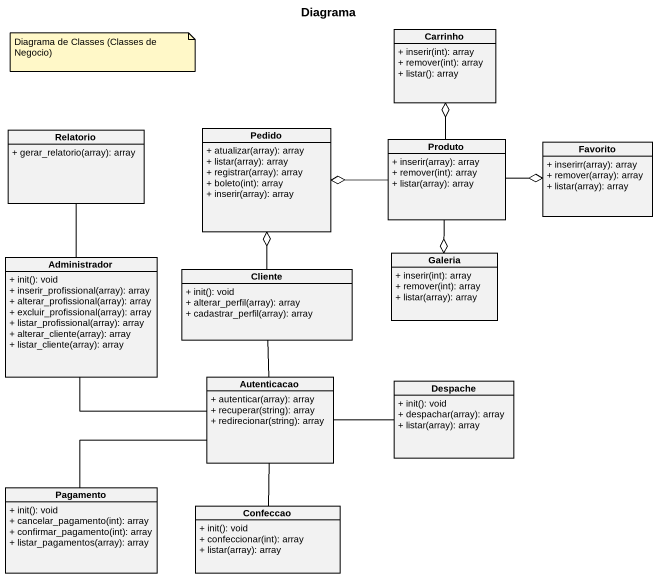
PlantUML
@startuml
title Diagrama
hide circle
hide empty members
skinparam classAttributeIconSize 0
class Carrinho {
  + inserir(int): array
  + remover(int): array
  + listar(): array
}
class Relatorio {
  + gerar_relatorio(array): array
}
class Pedido {
  + atualizar(array): array
  + listar(array): array
  + registrar(array): array
  + boleto(int): array
  + inserir(array): array
}
class Produto {
  + inserir(array): array
  + remover(int): array
  + listar(array): array
}
class Favorito {
  + inserirr(array): array
  + remover(array): array
  + listar(array): array
}
class Administrador {
  + init(): void
  + inserir_profissional(array): array
  + alterar_profissional(array): array
  + excluir_profissional(array): array
  + listar_profissional(array): array
  + alterar_cliente(array): array
  + listar_cliente(array): array
}
class Galeria {
  + inserir(int): array
  + remover(int): array
  + listar(array): array
}
class Cliente {
  + init(): void
  + alterar_perfil(array): array
  + cadastrar_perfil(array): array
}
class Autenticacao {
  + autenticar(array): array
  + recuperar(string): array
  + redirecionar(string): array
}
class Despache {
  + init(): void
  + despachar(array): array
  + listar(array): array
}
class Pagamento {
  + init(): void
  + cancelar_pagamento(int): array
  + confirmar_pagamento(int): array
  + listar_pagamentos(array): array
}
class Confeccao {
  + init(): void
  + confeccionar(int): array
  + listar(array): array
}
Produto -up-o Carrinho
Produto -left-o Pedido
Produto -right-o Favorito
Produto --o Galeria
Administrador -up- Relatorio
Cliente -up-o Pedido
Autenticacao -left- Administrador
Autenticacao -up- Cliente
Autenticacao -right- Despache
Autenticacao -left- Pagamento
Autenticacao -- Confeccao
note as N1
  Diagrama de Classes (Classes de Negocio)
end note
@enduml
